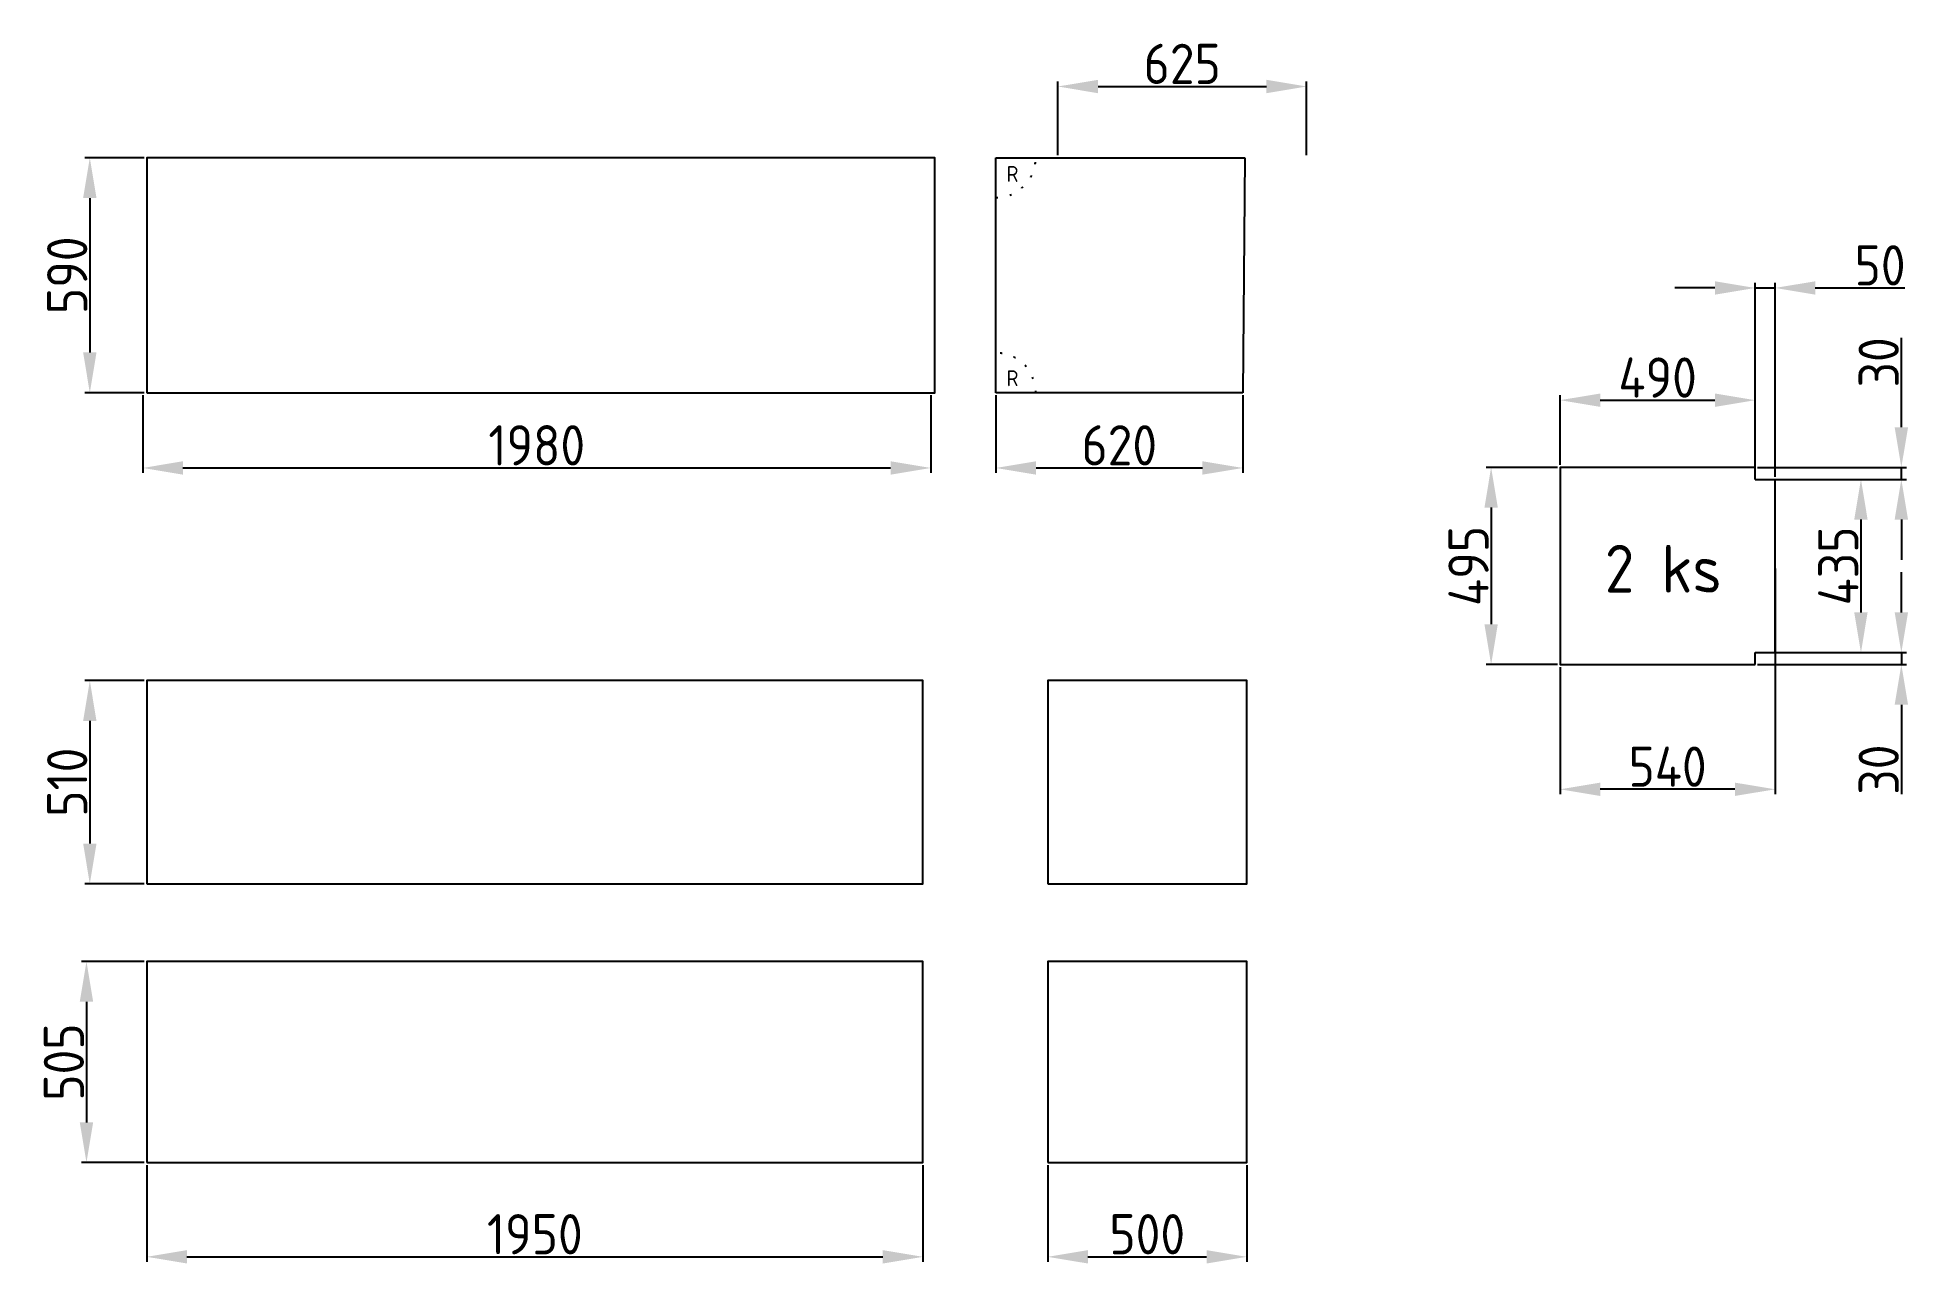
# Model space of a CAD drawing. Extents: x -427 to 4278, y -52 to 3026.
import ezdxf

# ---------------------------------------------------------------- set-up
doc = ezdxf.new("R2010")
doc.units = 0
doc.header["$LTSCALE"] = 10.10101
doc.header["$PDMODE"] = 33
doc.linetypes.add('ACAD_ISO07W100', pattern=[3.5, 0.5, -3])
doc.layers.get('0').update_dxf_attribs({"linetype": 'CONTINUOUS'})
doc.layers.get('DEFPOINTS').update_dxf_attribs({"linetype": 'CONTINUOUS'})
doc.layers.add('KOTY', color=7, linetype='ACAD_ISO07W100')
doc.styles.get("Standard").update_dxf_attribs({"font": 'isocp.shx'})
doc.dimstyles.new('ISO-25_WS', dxfattribs={"dimscale": 10.10101, "dimtxt": 2.5, "dimasz": 2.5, "dimexe": 1.25, "dimexo": 0.625, "dimtad": 1, "dimdec": 4, "dimtxsty": 'STANDARD', "dimcen": 2.5, "dimazin": 3, "dimtfac": 1, "dimtdec": 4, "dimtmove": 0, "dimatfit": 3, "dimtolj": 1, "dimtzin": 0})

# ---------------------------------------------------------------- blocks, each defined once
blk = doc.blocks.new('*D4')
at = {"color": 0, "linetype": 'BYBLOCK'}
for p, q in [((-3.3, 1411.3), (-152.7, 1411.3)), ((-140.1, 1310.3), (-140.1, 1002.3)), ((-3.3, 901.3), (-152.7, 901.3))]:
    blk.add_line(p, q, dxfattribs=at)
for points in [[(-156.9, 1310.3), (-123.3, 1310.3), (-140.1, 1411.3)], [(-156.9, 1002.3), (-123.3, 1002.3), (-140.1, 901.3)]]:
    blk.add_solid(points, dxfattribs=at)
at = {"layer": 'DEFPOINTS', "color": 0, "linetype": 'BYBLOCK'}
for p in [(3, 1411.3), (-140.1, 901.3), (3, 901.3)]:
    blk.add_point(p, dxfattribs=at)
at = {"color": 0, "linetype": 'BYBLOCK', "insert": (-196.9, 1156.3), "char_height": 101.01, "attachment_point": 5, "rotation": 90}
blk.add_mtext('\\A1;510', dxfattribs=at)
blk = doc.blocks.new('*D5')
at = {"color": 0, "linetype": 'BYBLOCK'}
for p, q in [((-3.3, 706), (-161.1, 706)), ((-148.5, 605), (-148.5, 302)), ((-3.3, 201), (-161.1, 201))]:
    blk.add_line(p, q, dxfattribs=at)
for points in [[(-165.3, 605), (-131.7, 605), (-148.5, 706)], [(-165.3, 302), (-131.7, 302), (-148.5, 201)]]:
    blk.add_solid(points, dxfattribs=at)
at = {"layer": 'DEFPOINTS', "color": 0, "linetype": 'BYBLOCK'}
for p in [(3, 706), (-148.5, 201), (3, 201)]:
    blk.add_point(p, dxfattribs=at)
at = {"color": 0, "linetype": 'BYBLOCK', "insert": (-205.3, 453.5), "char_height": 101.01, "attachment_point": 5, "rotation": 90}
blk.add_mtext('\\A1;505', dxfattribs=at)
blk = doc.blocks.new('*D6')
at = {"color": 0, "linetype": 'BYBLOCK'}
for p, q in [((3176.1, 2030.4), (2996.5, 2030.4)), ((3009.1, 1929.4), (3009.1, 1636.4)), ((3176.1, 1535.4), (2996.5, 1535.4))]:
    blk.add_line(p, q, dxfattribs=at)
for points in [[(2992.3, 1929.4), (3025.9, 1929.4), (3009.1, 2030.4)], [(2992.3, 1636.4), (3025.9, 1636.4), (3009.1, 1535.4)]]:
    blk.add_solid(points, dxfattribs=at)
at = {"layer": 'DEFPOINTS', "color": 0, "linetype": 'BYBLOCK'}
for p in [(3182.4, 2030.4), (3009.1, 1535.4), (3182.4, 1535.4)]:
    blk.add_point(p, dxfattribs=at)
at = {"color": 0, "linetype": 'BYBLOCK', "insert": (2952.3, 1782.9), "char_height": 101.01, "attachment_point": 5, "rotation": 90}
blk.add_mtext('\\A1;495', dxfattribs=at)
blk = doc.blocks.new('*D7')
at = {"color": 0, "linetype": 'BYBLOCK'}
for p, q in [((3728.7, 2000.4), (3950.8, 2000.4)), ((3938.2, 1899.4), (3938.2, 1666.4)), ((3728.7, 1565.4), (3950.8, 1565.4))]:
    blk.add_line(p, q, dxfattribs=at)
for points in [[(3921.3, 1899.4), (3955, 1899.4), (3938.2, 2000.4)], [(3921.3, 1666.4), (3955, 1666.4), (3938.2, 1565.4)]]:
    blk.add_solid(points, dxfattribs=at)
at = {"layer": 'DEFPOINTS', "color": 0, "linetype": 'BYBLOCK'}
for p in [(3722.4, 2000.4), (3722.4, 1565.4), (3938.2, 1565.4)]:
    blk.add_point(p, dxfattribs=at)
at = {"color": 0, "linetype": 'BYBLOCK', "insert": (3881.3, 1782.9), "char_height": 101.01, "attachment_point": 5, "rotation": 90}
blk.add_mtext('\\A1;435', dxfattribs=at)
blk = doc.blocks.new('*D8')
at = {"color": 0, "linetype": 'BYBLOCK'}
for p, q in [((4039.7, 2131.4), (4039.7, 2356.2)), ((3678.7, 2030.4), (4052.4, 2030.4)), ((4039.7, 2000.4), (4039.7, 2030.4)), ((3678.7, 2000.4), (4052.4, 2000.4)), ((4039.7, 1899.4), (4039.7, 1798.4))]:
    blk.add_line(p, q, dxfattribs=at)
for points in [[(4022.9, 2131.4), (4056.6, 2131.4), (4039.7, 2030.4)], [(4022.9, 1899.4), (4056.6, 1899.4), (4039.7, 2000.4)]]:
    blk.add_solid(points, dxfattribs=at)
at = {"layer": 'DEFPOINTS', "color": 0, "linetype": 'BYBLOCK'}
for p in [(3672.4, 2030.4), (4039.7, 2030.4), (3672.4, 2000.4)]:
    blk.add_point(p, dxfattribs=at)
at = {"color": 0, "linetype": 'BYBLOCK', "insert": (3982.9, 2294.3), "char_height": 101.01, "attachment_point": 5, "rotation": 90}
blk.add_mtext('\\A1;30', dxfattribs=at)
blk = doc.blocks.new('*D9')
at = {"color": 0, "linetype": 'BYBLOCK'}
for p, q in [((4039.7, 1666.4), (4039.7, 1767.4)), ((3678.7, 1565.4), (4052.4, 1565.4)), ((4039.7, 1565.4), (4039.7, 1535.4)), ((3678.7, 1535.4), (4052.4, 1535.4)), ((4039.7, 1434.4), (4039.7, 1209.6))]:
    blk.add_line(p, q, dxfattribs=at)
for points in [[(4022.9, 1666.4), (4056.6, 1666.4), (4039.7, 1565.4)], [(4022.9, 1434.4), (4056.6, 1434.4), (4039.7, 1535.4)]]:
    blk.add_solid(points, dxfattribs=at)
at = {"layer": 'DEFPOINTS', "color": 0, "linetype": 'BYBLOCK'}
for p in [(3672.4, 1565.4), (3672.4, 1535.4), (4039.7, 1535.4)]:
    blk.add_point(p, dxfattribs=at)
at = {"color": 0, "linetype": 'BYBLOCK', "insert": (3982.9, 1271.5), "char_height": 101.01, "attachment_point": 5, "rotation": 90}
blk.add_mtext('\\A1;30', dxfattribs=at)
blk = doc.blocks.new('*D10')
at = {"color": 0, "linetype": 'BYBLOCK'}
for p, q in [((3182.4, 2036.7), (3182.4, 2211.9)), ((3672.4, 2036.7), (3672.4, 2211.9)), ((3283.4, 2199.3), (3571.4, 2199.3))]:
    blk.add_line(p, q, dxfattribs=at)
for points in [[(3283.4, 2216.1), (3283.4, 2182.4), (3182.4, 2199.3)], [(3571.4, 2216.1), (3571.4, 2182.4), (3672.4, 2199.3)]]:
    blk.add_solid(points, dxfattribs=at)
at = {"layer": 'DEFPOINTS', "color": 0, "linetype": 'BYBLOCK'}
for p in [(3672.4, 2199.3), (3182.4, 2030.4), (3672.4, 2030.4)]:
    blk.add_point(p, dxfattribs=at)
at = {"color": 0, "linetype": 'BYBLOCK', "insert": (3427.4, 2256.1), "char_height": 101.01, "attachment_point": 5}
blk.add_mtext('\\A1;490', dxfattribs=at)
blk = doc.blocks.new('*D11')
at = {"color": 0, "linetype": 'BYBLOCK'}
for p, q in [((3571.4, 2481.1), (3470.4, 2481.1)), ((3672.4, 2021.7), (3672.4, 2493.7)), ((3672.4, 2481.1), (3722.4, 2481.1)), ((3722.4, 2006.7), (3722.4, 2493.7)), ((3823.4, 2481.1), (4048.2, 2481.1))]:
    blk.add_line(p, q, dxfattribs=at)
for points in [[(3571.4, 2497.9), (3571.4, 2464.3), (3672.4, 2481.1)], [(3823.4, 2497.9), (3823.4, 2464.3), (3722.4, 2481.1)]]:
    blk.add_solid(points, dxfattribs=at)
at = {"layer": 'DEFPOINTS', "color": 0, "linetype": 'BYBLOCK'}
for p in [(3722.4, 2481.1), (3672.4, 2015.4), (3722.4, 2000.4)]:
    blk.add_point(p, dxfattribs=at)
at = {"color": 0, "linetype": 'BYBLOCK', "insert": (3986.3, 2537.9), "char_height": 101.01, "attachment_point": 5}
blk.add_mtext('\\A1;50', dxfattribs=at)
blk = doc.blocks.new('*D12')
at = {"color": 0, "linetype": 'BYBLOCK'}
for p, q in [((3722.4, 1776.6), (3722.4, 1209.5)), ((3182.4, 1529.1), (3182.4, 1209.5)), ((3621.4, 1222.1), (3283.4, 1222.1))]:
    blk.add_line(p, q, dxfattribs=at)
for points in [[(3283.4, 1238.9), (3283.4, 1205.3), (3182.4, 1222.1)], [(3621.4, 1238.9), (3621.4, 1205.3), (3722.4, 1222.1)]]:
    blk.add_solid(points, dxfattribs=at)
at = {"layer": 'DEFPOINTS', "color": 0, "linetype": 'BYBLOCK'}
for p in [(3722.4, 1782.9), (3182.4, 1535.4), (3182.4, 1222.1)]:
    blk.add_point(p, dxfattribs=at)
at = {"color": 0, "linetype": 'BYBLOCK', "insert": (3452.4, 1278.9), "char_height": 101.01, "attachment_point": 5}
blk.add_mtext('\\A1;540', dxfattribs=at)
blk = doc.blocks.new('*D13')
at = {"color": 0, "linetype": 'BYBLOCK'}
for p, q in [((3, 194.7), (3, -48.2)), ((1953, 194.7), (1953, -48.2)), ((104, -35.6), (1852, -35.6))]:
    blk.add_line(p, q, dxfattribs=at)
for points in [[(104, -18.8), (104, -52.4), (3, -35.6)], [(1852, -18.8), (1852, -52.4), (1953, -35.6)]]:
    blk.add_solid(points, dxfattribs=at)
at = {"layer": 'DEFPOINTS', "color": 0, "linetype": 'BYBLOCK'}
for p in [(3, 201), (1953, 201), (1953, -35.6)]:
    blk.add_point(p, dxfattribs=at)
at = {"color": 0, "linetype": 'BYBLOCK', "insert": (978, 21.2), "char_height": 101.01, "attachment_point": 5}
blk.add_mtext('\\A1;1950', dxfattribs=at)
blk = doc.blocks.new('*D14')
at = {"color": 0, "linetype": 'BYBLOCK'}
for p, q in [((2256.3, 194.7), (2256.3, -48.2)), ((2756.3, 194.7), (2756.3, -48.2)), ((2357.3, -35.6), (2655.2, -35.6))]:
    blk.add_line(p, q, dxfattribs=at)
for points in [[(2357.3, -18.8), (2357.3, -52.4), (2256.3, -35.6)], [(2655.2, -18.8), (2655.2, -52.4), (2756.3, -35.6)]]:
    blk.add_solid(points, dxfattribs=at)
at = {"layer": 'DEFPOINTS', "color": 0, "linetype": 'BYBLOCK'}
for p in [(2256.3, 201), (2756.3, 201), (2756.3, -35.6)]:
    blk.add_point(p, dxfattribs=at)
at = {"color": 0, "linetype": 'BYBLOCK', "insert": (2506.3, 21.2), "char_height": 101.01, "attachment_point": 5}
blk.add_mtext('\\A1;500', dxfattribs=at)
blk = doc.blocks.new('*D15')
at = {"color": 0, "linetype": 'BYBLOCK'}
for p, q in [((-7.2, 2128), (-7.2, 1932.8)), ((1972.8, 2128), (1972.8, 1932.8)), ((93.8, 1945.4), (1871.8, 1945.4))]:
    blk.add_line(p, q, dxfattribs=at)
for points in [[(93.8, 1962.3), (93.8, 1928.6), (-7.2, 1945.4)], [(1871.8, 1962.3), (1871.8, 1928.6), (1972.8, 1945.4)]]:
    blk.add_solid(points, dxfattribs=at)
at = {"layer": 'DEFPOINTS', "color": 0, "linetype": 'BYBLOCK'}
for p in [(-7.2, 2134.3), (1972.8, 2134.3), (1972.8, 1945.4)]:
    blk.add_point(p, dxfattribs=at)
at = {"color": 0, "linetype": 'BYBLOCK', "insert": (982.8, 2002.3), "char_height": 101.01, "attachment_point": 5}
blk.add_mtext('\\A1;1980', dxfattribs=at)
blk = doc.blocks.new('*D16')
at = {"color": 0, "linetype": 'BYBLOCK'}
for p, q in [((2136.3, 2128), (2136.3, 1932.8)), ((2756.3, 2128), (2756.3, 1932.8)), ((2237.4, 1945.4), (2655.3, 1945.4))]:
    blk.add_line(p, q, dxfattribs=at)
for points in [[(2237.4, 1962.3), (2237.4, 1928.6), (2136.3, 1945.4)], [(2655.3, 1962.3), (2655.3, 1928.6), (2756.3, 1945.4)]]:
    blk.add_solid(points, dxfattribs=at)
at = {"layer": 'DEFPOINTS', "color": 0, "linetype": 'BYBLOCK'}
for p in [(2136.3, 2134.3), (2756.3, 2134.3), (2756.3, 1945.4)]:
    blk.add_point(p, dxfattribs=at)
at = {"color": 0, "linetype": 'BYBLOCK', "insert": (2446.3, 2002.3), "char_height": 101.01, "attachment_point": 5}
blk.add_mtext('\\A1;620', dxfattribs=at)
blk = doc.blocks.new('*D17')
at = {"color": 0, "linetype": 'BYBLOCK'}
for p, q in [((2136.3, 2730.7), (2136.3, 2916)), ((2237.4, 2903.4), (2660.3, 2903.4)), ((2761.3, 2730.7), (2761.3, 2916))]:
    blk.add_line(p, q, dxfattribs=at)
for points in [[(2237.4, 2920.2), (2237.4, 2886.5), (2136.3, 2903.4)], [(2660.3, 2920.2), (2660.3, 2886.5), (2761.3, 2903.4)]]:
    blk.add_solid(points, dxfattribs=at)
at = {"layer": 'DEFPOINTS', "color": 0, "linetype": 'BYBLOCK'}
for p in [(2761.3, 2903.4), (2136.3, 2724.3), (2761.3, 2724.3)]:
    blk.add_point(p, dxfattribs=at)
at = {"color": 0, "linetype": 'BYBLOCK', "insert": (2448.8, 2960.2), "char_height": 101.01, "attachment_point": 5}
blk.add_mtext('\\A1;625', dxfattribs=at)
blk = doc.blocks.new('*D18')
at = {"color": 0, "linetype": 'BYBLOCK'}
for p, q in [((-3.3, 2724.3), (-152.7, 2724.3)), ((-140.1, 2623.3), (-140.1, 2235.4)), ((-3.3, 2134.3), (-152.7, 2134.3))]:
    blk.add_line(p, q, dxfattribs=at)
for points in [[(-156.9, 2623.3), (-123.3, 2623.3), (-140.1, 2724.3)], [(-156.9, 2235.4), (-123.3, 2235.4), (-140.1, 2134.3)]]:
    blk.add_solid(points, dxfattribs=at)
at = {"layer": 'DEFPOINTS', "color": 0, "linetype": 'BYBLOCK'}
for p in [(3, 2724.3), (-140.1, 2134.3), (3, 2134.3)]:
    blk.add_point(p, dxfattribs=at)
at = {"color": 0, "linetype": 'BYBLOCK', "insert": (-196.9, 2429.3), "char_height": 101.01, "attachment_point": 5, "rotation": 90}
blk.add_mtext('\\A1;590', dxfattribs=at)

msp = doc.modelspace()

# ---------------------------------------------------------------- linework, layer by layer
for p, q in [((1980.70761, 2134.34165), (1980.70761, 2724.34165)), ((1980.70761, 2724.34165), (2605.70761, 2724.34165)), ((2605.70761, 2724.34165), (2600.70761, 2134.34165)), ((2600.70761, 2134.34165), (1980.70761, 2134.34165)), ((3888.0664, 1916.75351), (3888.0664, 1946.75351)), ((3888.0664, 1916.75351), (3938.0664, 1916.75351)), ((3888.0664, 1451.75351), (3888.0664, 1481.75351)), ((3888.0664, 1481.75351), (3938.0664, 1481.75351))]:
    msp.add_line(p, q)
for points in [[(-152.65151, 2134.34165), (1827.34849, 2134.34165), (1827.34849, 2724.34165), (-152.65151, 2724.34165)], [(-152.65151, 901.30473), (1797.34849, 901.30473), (1797.34849, 1411.30473), (-152.65151, 1411.30473)], [(2110.79684, 901.30473), (2610.79684, 901.30473), (2610.79684, 1411.30473), (2110.79684, 1411.30473)], [(-152.65151, 200.98495), (1797.34849, 200.98495), (1797.34849, 705.98495), (-152.65151, 705.98495)], [(2110.79684, 200.98495), (2610.79684, 200.98495), (2610.79684, 705.98495), (2110.79684, 705.98495)]]:
    msp.add_lwpolyline(points, close=True)
for points in [[(3888.0664, 1946.75351), (3398.0664, 1946.75351), (3398.0664, 1451.75351), (3888.0664, 1451.75351)], [(3938.0664, 1481.75351), (3938.0664, 1916.75351)]]:
    msp.add_lwpolyline(points)
at = {"layer": 'KOTY'}
for centre, start, end in [((1980.70761, 2724.34165), 270, 0), ((1980.70761, 2134.34165), 0, 90)]:
    msp.add_arc(centre, 100, start, end, dxfattribs=at)

# ---------------------------------------------------------------- texts
at = {"layer": 'KOTY', "attachment_point": 1}
for s, insert, char_height, width in [('R', (2007.54921, 2703.77927), 40, 50.0868), ('R', (2007.54921, 2190.73633), 40, 50.0868), ('2 ks', (3510.64849, 1752.40344), 120, 309.8425)]:
    msp.add_mtext(s, dxfattribs=dict(at, insert=insert, char_height=char_height, width=width))

# ---------------------------------------------------------------- dimensions: what is measured, and where the dimension line sits
at = {"layer": 'KOTY'}
dim = msp.add_linear_dim(base=(2761.34429, 2903.37793), p1=(2136.34429, 2724.34165), p2=(2761.34429, 2724.34165), dimstyle='ISO-25_WS', override={"dimtxt": 10, "dimasz": 10}, dxfattribs=at)
dim.commit()
dim.dimension.update_dxf_attribs({"geometry": '*D17', "text_midpoint": (2448.84429, 2960.20605)})
for base, p1, p2, picture, middle, set_off in [((-295.73391, 2134.34165), (-152.65151, 2724.34165), (-152.65151, 2134.34165), '*D18', (-352.55209, 2429.34165), (-155.63668, 0)), ((4255.39418, 1946.75351), (3888.0664, 1916.75351), (3888.0664, 1946.75351), '*D8', (4198.576, 2210.68217), (215.66189, -83.63636)), ((3224.762, 1451.75351), (3398.0664, 1946.75351), (3398.0664, 1451.75351), '*D6', (3167.94382, 1699.25351), (215.66189, -83.63636)), ((4153.82465, 1481.75351), (3938.0664, 1916.75351), (3938.0664, 1481.75351), '*D7', (4097.00646, 1699.25351), (215.66189, -83.63636)), ((4255.39418, 1451.75351), (3888.0664, 1481.75351), (3888.0664, 1451.75351), '*D9', (4198.576, 1187.82485), (215.66189, -83.63636)), ((-295.73391, 901.30473), (-152.65151, 1411.30473), (-152.65151, 901.30473), '*D4', (-352.55209, 1156.30473), (-155.63668, 0)), ((-304.15141, 200.98495), (-152.65151, 705.98495), (-152.65151, 200.98495), '*D5', (-360.9696, 453.48495), (-155.63668, 0))]:
    dim = msp.add_linear_dim(base=base, p1=p1, p2=p2, angle=90, dimstyle='ISO-25_WS', override={"dimtxt": 10, "dimasz": 10}, dxfattribs=at)
    dim.commit()
    dim.dimension.update_dxf_attribs({"geometry": picture, "text_midpoint": middle, "insert": set_off})
for base, p1, p2, picture, middle, set_off in [((3938.0664, 2397.45499), (3888.0664, 1931.75351), (3938.0664, 1916.75351), '*D11', (4201.99506, 2454.27317), (215.66189, -83.63636)), ((3888.0664, 2115.63369), (3398.0664, 1946.75351), (3888.0664, 1946.75351), '*D10', (3643.0664, 2172.45187), (215.66189, -83.63636)), ((1817.17005, 1945.44514), (-162.82995, 2134.34165), (1817.17005, 2134.34165), '*D15', (827.17005, 2002.26332), (-155.63668, 0)), ((2600.70761, 1945.44514), (1980.70761, 2134.34165), (2600.70761, 2134.34165), '*D16', (2290.70761, 2002.27326), (-155.63668, 0)), ((3398.0664, 1138.47178), (3938.0664, 1699.25351), (3398.0664, 1451.75351), '*D12', (3668.0664, 1195.28996), (215.66189, -83.63636)), ((1797.34849, -35.58591), (-152.65151, 200.98495), (1797.34849, 200.98495), '*D13', (822.34849, 21.23227), (-155.63668, 0)), ((2610.79684, -35.58591), (2110.79684, 200.98495), (2610.79684, 200.98495), '*D14', (2360.79684, 21.23227), (-145.45823, 0))]:
    dim = msp.add_linear_dim(base=base, p1=p1, p2=p2, dimstyle='ISO-25_WS', override={"dimtxt": 10, "dimasz": 10}, dxfattribs=at)
    dim.commit()
    dim.dimension.update_dxf_attribs({"geometry": picture, "text_midpoint": middle, "insert": set_off})

doc.saveas('drawing.dxf')
